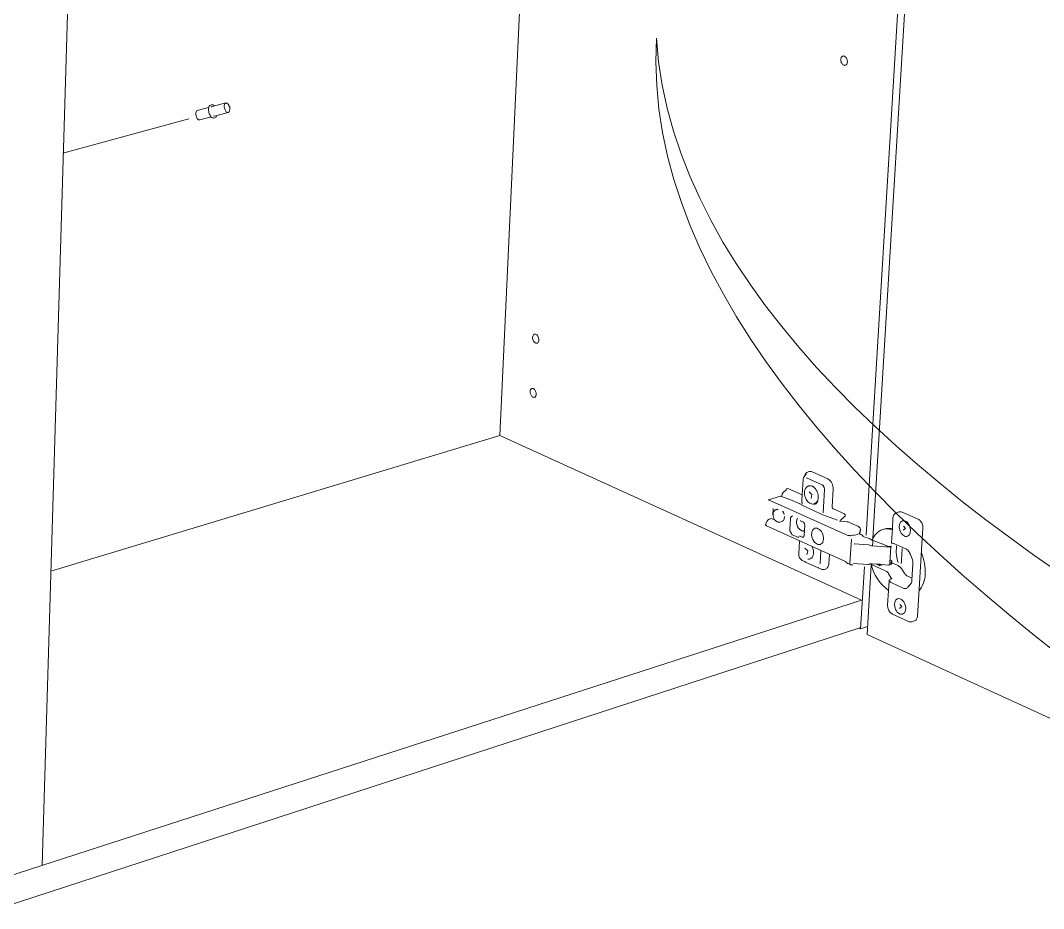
# Model space of a CAD drawing. Header units: metres. Extents: x -6.4 to 35.9, y -8.9 to 6.5.
# Drawn here: x 15.057 to 15.641, y -7.082 to -6.574 of the extents above; entities that cross this region are included whole.
import ezdxf

# ---------------------------------------------------------------- set-up
doc = ezdxf.new("R2010")
doc.units = ezdxf.units.M
doc.header["$MEASUREMENT"] = 0
doc.layers.add('PDF14_Geometry_Num_Penna__7_Num_Penna__7_Num_Penna__7_Num_Penna__7', color=7, linetype='Continuous', lineweight=18)

msp = doc.modelspace()

# ---------------------------------------------------------------- linework, layer by layer
at = {"layer": 'PDF14_Geometry_Num_Penna__7_Num_Penna__7_Num_Penna__7_Num_Penna__7', "color": 7, "linetype": 'Continuous', "lineweight": 18, "flags": 128}
for points in [[(15.54011, -6.86836), (15.57974, -6.21019)], [(15.544, -6.87019), (15.58384, -6.21085)], [(15.06958, -7.05697), (15.09305, -6.26994)], [(15.34807, -6.44226), (15.33097, -6.81137)], [(15.16661, -6.62346), (15.17439, -6.62142)], [(15.1534, -6.63051), (15.08141, -6.65004)], [(15.1596, -6.63112), (15.1661, -6.62942)], [(15.16803, -6.62891), (15.17582, -6.62688)], [(15.0746, -6.8888), (15.33098, -6.81138)], [(15.33098, -6.81137), (15.53755, -6.90538)], [(15.50472, -6.83495), (15.50456, -6.83518), (15.50446, -6.83538), (15.50433, -6.83561), (15.50423, -6.83591), (15.50416, -6.83624), (15.50413, -6.8366), (15.50363, -6.84537)], [(15.50472, -6.83495), (15.50509, -6.83449)], [(15.51633, -6.8422), (15.51633, -6.84193), (15.51629, -6.84163), (15.51622, -6.84136), (15.51616, -6.8411), (15.51606, -6.84087), (15.51596, -6.8406), (15.51584, -6.84041), (15.5157, -6.8402), (15.51554, -6.84001), (15.51537, -6.83984), (15.51517, -6.83971), (15.51498, -6.83959), (15.50601, -6.83561)], [(15.50754, -6.83198), (15.50796, -6.83187), (15.50836, -6.83187), (15.50883, -6.83198), (15.50926, -6.8321)], [(15.49537, -6.84167), (15.49477, -6.84186)], [(15.49537, -6.84167), (15.50363, -6.84537), (15.50343, -6.84861)], [(15.50529, -6.84649), (15.50519, -6.84606), (15.50509, -6.84563), (15.50502, -6.8452), (15.50495, -6.84477), (15.50492, -6.84434), (15.50495, -6.84394), (15.50499, -6.84355), (15.50502, -6.84315), (15.50512, -6.84278), (15.50522, -6.84242), (15.50535, -6.84206), (15.50552, -6.84173), (15.50568, -6.84143), (15.50592, -6.84116), (15.50612, -6.8409), (15.50638, -6.84067), (15.50664, -6.84051), (15.5069, -6.84037), (15.5072, -6.84024), (15.5075, -6.84017), (15.50777, -6.84011), (15.50807, -6.84011), (15.50836, -6.84011), (15.50866, -6.84017), (15.50905, -6.84028), (15.50945, -6.84041), (15.50981, -6.84063), (15.51011, -6.8408), (15.51041, -6.84103), (15.51067, -6.8413), (15.51071, -6.84133), (15.51094, -6.84156), (15.5112, -6.84186), (15.51147, -6.8422), (15.5117, -6.84255), (15.5119, -6.84292), (15.5121, -6.84332), (15.51226, -6.84372), (15.51243, -6.84411), (15.51256, -6.84454), (15.51266, -6.84497), (15.51273, -6.84537), (15.51279, -6.84579), (15.51283, -6.84622), (15.51283, -6.84662), (15.51279, -6.84705), (15.51273, -6.84745), (15.51273, -6.84758)], [(15.49126, -6.84603), (15.49124, -6.84603), (15.49124, -6.84599), (15.4912, -6.84599), (15.49117, -6.84599), (15.49113, -6.84599), (15.49113, -6.84603), (15.4911, -6.84603), (15.49113, -6.84603), (15.4912, -6.84603), (15.48439, -6.84817)], [(15.52373, -6.85978), (15.5154, -6.85661), (15.5034, -6.85122), (15.50314, -6.85082), (15.49653, -6.84785), (15.4912, -6.84602)], [(15.49189, -6.84622), (15.49199, -6.84603), (15.49206, -6.84583), (15.49209, -6.8456), (15.49213, -6.84514)], [(15.49213, -6.84514), (15.49216, -6.84491), (15.49222, -6.84467), (15.49232, -6.84447), (15.49246, -6.84428), (15.49262, -6.84411)], [(15.49457, -6.84216), (15.49457, -6.84239), (15.49262, -6.84411)], [(15.50759, -6.84352), (15.50919, -6.84512), (15.50871, -6.84736)], [(15.51554, -6.85561), (15.51633, -6.8422)], [(15.48439, -6.84817), (15.48717, -6.8494)], [(15.4869, -6.85667), (15.4871, -6.85307)], [(15.48717, -6.8494), (15.49124, -6.85125)], [(15.49124, -6.85125), (15.52962, -6.86848)], [(15.50334, -6.85088), (15.50357, -6.85125), (15.50353, -6.85125)], [(15.50344, -6.84861), (15.50344, -6.84887), (15.50344, -6.84914), (15.50347, -6.8494), (15.50353, -6.84966), (15.50357, -6.84996), (15.50366, -6.85033)], [(15.52142, -6.85334), (15.52816, -6.85634), (15.52757, -6.8565)], [(15.49107, -6.8608), (15.4908, -6.86087), (15.49051, -6.86091), (15.49024, -6.86091), (15.48994, -6.86087), (15.48968, -6.8608), (15.48941, -6.8607), (15.48912, -6.86057), (15.48885, -6.8604), (15.48859, -6.86021), (15.48833, -6.85995), (15.48806, -6.85968), (15.48786, -6.85938), (15.48764, -6.85902), (15.48746, -6.85866), (15.4873, -6.85829), (15.48717, -6.85789), (15.48707, -6.8575), (15.48703, -6.85709), (15.487, -6.85671), (15.487, -6.85631), (15.48703, -6.85591), (15.48713, -6.85554), (15.48724, -6.85519), (15.4874, -6.85485), (15.48759, -6.85455), (15.4878, -6.8543), (15.48806, -6.85406), (15.48829, -6.85389), (15.48852, -6.85376), (15.48878, -6.85366)], [(15.48938, -6.85346), (15.48878, -6.85366)], [(15.48982, -6.85366), (15.48945, -6.85359), (15.48912, -6.85359), (15.48878, -6.85366)], [(15.49107, -6.8608), (15.49202, -6.86051), (15.49236, -6.86038), (15.49266, -6.86015), (15.49292, -6.85985), (15.49312, -6.85949), (15.49332, -6.85909), (15.49342, -6.85862), (15.49348, -6.85809), (15.49348, -6.8576)], [(15.49315, -6.85536), (15.49292, -6.85514), (15.49269, -6.855), (15.49252, -6.85489), (15.49236, -6.85482)], [(15.49332, -6.8565), (15.49312, -6.85597), (15.49292, -6.85545), (15.49266, -6.855)], [(15.49692, -6.85872), (15.49652, -6.86513)], [(15.49735, -6.85779), (15.49718, -6.85792), (15.49705, -6.85815), (15.49695, -6.85843), (15.49692, -6.85872)], [(15.49804, -6.8573), (15.49735, -6.8578)], [(15.52816, -6.85634), (15.5281, -6.85747), (15.52568, -6.85957)], [(15.55908, -6.855), (15.55944, -6.85491), (15.55984, -6.85491), (15.56024, -6.855), (15.56063, -6.85512), (15.56979, -6.85919)], [(15.56979, -6.85919), (15.57019, -6.85938), (15.57055, -6.85969), (15.57095, -6.86002), (15.57128, -6.8604), (15.57161, -6.86084), (15.57187, -6.86133), (15.57211, -6.86182), (15.57231, -6.86235), (15.57248, -6.86292), (15.57254, -6.86348), (15.5726, -6.86402), (15.5726, -6.86454), (15.57204, -6.8734)], [(15.52836, -6.88339), (15.48316, -6.86299)], [(15.50291, -6.86025), (15.50281, -6.86017), (15.50271, -6.86008), (15.50261, -6.85997)], [(15.50406, -6.86078), (15.50291, -6.86025)], [(15.50406, -6.86078), (15.50429, -6.86093), (15.50453, -6.86114), (15.50472, -6.86139), (15.50489, -6.86174), (15.50502, -6.86205), (15.50509, -6.86243), (15.50509, -6.86275), (15.50495, -6.86269), (15.50492, -6.86263)], [(15.50509, -6.86275), (15.50476, -6.86848), (15.50462, -6.86837), (15.50459, -6.86831)], [(15.52562, -6.86038), (15.52566, -6.86021), (15.52566, -6.86004), (15.52568, -6.85958)], [(15.52592, -6.8604), (15.52932, -6.86063), (15.52932, -6.86067)], [(15.55038, -6.86487), (15.54959, -6.8651), (15.55032, -6.86491), (15.55108, -6.86477), (15.55187, -6.86474), (15.55266, -6.86474), (15.55346, -6.8648), (15.55425, -6.86494), (15.55508, -6.86518)], [(15.55038, -6.86487), (15.55111, -6.86468), (15.55187, -6.86453), (15.55266, -6.86447), (15.55346, -6.86447), (15.55429, -6.86457), (15.55511, -6.86471)], [(15.55512, -6.86471), (15.55461, -6.87261)], [(15.56136, -6.86547), (15.56271, -6.86449), (15.56151, -6.86321)], [(15.49653, -6.86513), (15.49656, -6.86543), (15.49659, -6.86576), (15.49673, -6.8661), (15.49685, -6.86639)], [(15.49686, -6.86639), (15.49745, -6.86745)], [(15.49745, -6.86746), (15.49762, -6.86769), (15.49778, -6.86788), (15.49798, -6.86805), (15.49818, -6.86818)], [(15.49818, -6.86818), (15.50092, -6.86941)], [(15.50092, -6.8694), (15.50116, -6.86947), (15.50139, -6.86947), (15.50158, -6.8694), (15.50178, -6.86926)], [(15.50241, -6.8689), (15.50353, -6.86943)], [(15.50353, -6.86943), (15.5038, -6.86953), (15.50403, -6.8695), (15.50426, -6.86943), (15.50446, -6.86926), (15.50459, -6.86907), (15.50469, -6.86877), (15.50476, -6.86847)], [(15.52962, -6.86848), (15.52982, -6.86854), (15.53002, -6.86854)], [(15.53111, -6.86864), (15.53084, -6.86854), (15.53054, -6.86848), (15.53028, -6.86848), (15.53001, -6.86854)], [(15.53091, -6.88448), (15.53174, -6.87056)], [(15.53302, -6.86805), (15.53111, -6.86864)], [(15.53556, -6.86766), (15.53293, -6.86851)], [(15.5368, -6.86778), (15.53656, -6.86772), (15.53633, -6.86761)], [(15.53835, -6.86911), (15.53831, -6.86894), (15.53828, -6.86881), (15.53825, -6.86867), (15.53815, -6.86857), (15.53802, -6.86841), (15.53786, -6.86825), (15.53762, -6.86811), (15.53739, -6.86801), (15.53713, -6.86788), (15.53686, -6.86778), (15.53683, -6.86778), (15.5368, -6.86778)], [(15.54274, -6.8707), (15.54251, -6.87053), (15.54221, -6.87038), (15.54195, -6.8703), (15.53831, -6.86917)], [(15.54274, -6.8707), (15.54324, -6.87102), (15.54347, -6.87119), (15.54377, -6.87132), (15.54404, -6.87145)], [(15.54371, -6.87132), (15.54387, -6.87096), (15.54404, -6.87062)], [(15.5052, -6.87569), (15.5068, -6.87729), (15.50632, -6.87953)], [(15.54168, -6.87377), (15.53339, -6.8732)], [(15.5438, -6.87439), (15.54324, -6.87433), (15.54268, -6.8742), (15.54215, -6.874), (15.54168, -6.87377)], [(15.5438, -6.87439), (15.54384, -6.874), (15.54387, -6.87357), (15.54391, -6.87317), (15.54394, -6.87273), (15.54394, -6.87238), (15.54397, -6.87204), (15.544, -6.87178), (15.544, -6.87158)], [(15.55369, -6.87483), (15.55366, -6.87496), (15.55366, -6.87509), (15.5438, -6.87439)], [(15.55058, -6.87386), (15.54418, -6.87142)], [(15.55061, -6.87386), (15.55213, -6.87452)], [(15.55197, -6.87416), (15.55197, -6.87432), (15.55204, -6.87446), (15.55213, -6.87452)], [(15.55419, -6.87469), (15.55382, -6.87479), (15.55346, -6.87482), (15.55309, -6.87482), (15.55276, -6.87475), (15.55243, -6.87466), (15.55213, -6.87452)], [(15.55366, -6.87509), (15.55386, -6.87509), (15.55406, -6.87505), (15.55419, -6.87498), (15.55422, -6.87492)], [(15.55369, -6.88388), (15.55422, -6.87492)], [(15.55617, -6.87314), (15.55574, -6.87301), (15.55534, -6.8729), (15.55495, -6.8729), (15.55475, -6.8728), (15.55465, -6.87271), (15.55461, -6.87261)], [(15.55635, -6.87319), (15.56315, -6.87631), (15.56357, -6.87661), (15.56394, -6.87697), (15.56434, -6.8774), (15.56467, -6.87786), (15.56496, -6.8784), (15.5652, -6.87893)], [(15.55744, -6.87446), (15.55728, -6.87851)], [(15.57204, -6.8734), (15.57065, -6.89595)], [(15.51381, -6.88477), (15.51428, -6.87704)], [(15.51696, -6.88772), (15.51732, -6.88755), (15.51769, -6.88732), (15.51798, -6.88702), (15.51824, -6.88666), (15.51848, -6.88623), (15.51864, -6.88573), (15.51875, -6.8852), (15.51881, -6.88465), (15.51914, -6.87922)], [(15.55489, -6.88349), (15.55485, -6.88332), (15.55475, -6.88316), (15.55459, -6.88299), (15.55439, -6.88283), (15.55409, -6.88269), (15.55376, -6.88257), (15.55363, -6.88465)], [(15.5652, -6.87892), (15.56642, -6.88187), (15.56662, -6.88243), (15.56675, -6.88299), (15.56685, -6.88358), (15.56691, -6.88414), (15.56691, -6.88471)], [(15.50495, -6.88332), (15.50506, -6.88339), (15.50532, -6.88359), (15.50559, -6.88371), (15.50555, -6.88364), (15.50552, -6.88359)], [(15.51451, -6.88775), (15.50558, -6.88371)], [(15.51451, -6.88775), (15.51477, -6.88789), (15.51507, -6.88795), (15.51534, -6.88802), (15.5157, -6.88802), (15.51603, -6.88799), (15.51636, -6.88791), (15.51696, -6.88772)], [(15.52867, -6.88369), (15.52863, -6.88361), (15.52856, -6.88355), (15.5285, -6.88349), (15.52846, -6.88345), (15.5284, -6.88342), (15.52836, -6.88342), (15.52836, -6.88339)], [(15.52979, -6.88454), (15.52959, -6.88443), (15.52939, -6.88435), (15.52919, -6.88418), (15.52903, -6.88405), (15.52883, -6.88384), (15.52866, -6.88369)], [(15.53124, -6.8852), (15.52979, -6.88454)], [(15.53124, -6.8852), (15.53121, -6.8852), (15.53121, -6.88517), (15.53117, -6.88517), (15.53104, -6.88505), (15.53098, -6.88488), (15.53091, -6.88471), (15.53091, -6.88448)], [(15.53127, -6.88524), (15.53137, -6.88527), (15.53144, -6.88527), (15.53154, -6.8853), (15.5316, -6.8853), (15.5317, -6.8853), (15.53177, -6.8853), (15.53177, -6.88527), (15.5318, -6.88524), (15.5318, -6.88513)], [(15.53227, -6.88537), (15.5322, -6.88537), (15.5321, -6.88534), (15.53204, -6.88534), (15.53193, -6.8853), (15.53187, -6.8853), (15.53177, -6.8853)], [(15.5318, -6.88513), (15.532, -6.88517), (15.53217, -6.8852), (15.5322, -6.88527), (15.5322, -6.88534), (15.53227, -6.88536)], [(15.537, -6.92184), (15.53913, -6.88641)], [(15.54066, -6.92504), (15.54308, -6.88543)], [(15.55108, -6.88861), (15.54314, -6.88504), (15.54321, -6.88501), (15.54324, -6.88494), (15.54331, -6.88488), (15.54338, -6.88484), (15.54344, -6.88477), (15.54351, -6.88471)], [(15.54598, -6.88488), (15.54797, -6.88577)], [(15.54989, -6.88513), (15.54797, -6.88577), (15.54787, -6.8853), (15.54777, -6.88484)], [(15.54777, -6.88484), (15.54793, -6.8849), (15.54807, -6.88497), (15.5482, -6.885), (15.54833, -6.88504), (15.54846, -6.88504), (15.54863, -6.88507), (15.55306, -6.88537)], [(15.55369, -6.88388), (15.55366, -6.88418), (15.55366, -6.88443), (15.55363, -6.88467), (15.55363, -6.88481), (15.55363, -6.88488), (15.55363, -6.88484), (15.55366, -6.88475), (15.55366, -6.88477)], [(15.55366, -6.88425), (15.55363, -6.88465)], [(15.55481, -6.88448), (15.55488, -6.88349), (15.55481, -6.88364), (15.55472, -6.88378), (15.55455, -6.88394), (15.55432, -6.88405), (15.55402, -6.88418), (15.55366, -6.88425)], [(15.55366, -6.88475), (15.55366, -6.88424)], [(15.55481, -6.88448), (15.55478, -6.88465), (15.55465, -6.88478), (15.55448, -6.8849), (15.55425, -6.88504), (15.55398, -6.88513), (15.55366, -6.88524)], [(15.5606, -6.88772), (15.5603, -6.88729), (15.55997, -6.88689), (15.55961, -6.88653), (15.55925, -6.8862), (15.55885, -6.88596), (15.55845, -6.88574), (15.55491, -6.88417)], [(15.56229, -6.89037), (15.5606, -6.88772)], [(15.56691, -6.88471), (15.56632, -6.89403), (15.56625, -6.89456), (15.56616, -6.89505), (15.56599, -6.89552), (15.56576, -6.89595), (15.56553, -6.89628)], [(15.553, -6.89039), (15.55266, -6.8899), (15.5523, -6.8895), (15.55191, -6.88915), (15.55151, -6.88885), (15.55108, -6.88861)], [(15.55468, -6.89302), (15.553, -6.89039)], [(15.55402, -6.89344), (15.55481, -6.89321), (15.55475, -6.8931), (15.55468, -6.89302)], [(15.56374, -6.89169), (15.56345, -6.89152), (15.56311, -6.89128), (15.56281, -6.89103), (15.56255, -6.89068), (15.56228, -6.89037)], [(15.56606, -6.89274), (15.56374, -6.89169)], [(15.55359, -6.89473), (15.55342, -6.89462), (15.55333, -6.89453), (15.55329, -6.8944)], [(15.55478, -6.89558), (15.55439, -6.89535), (15.55399, -6.89509), (15.55359, -6.89473)], [(15.56133, -6.89853), (15.55478, -6.89558)], [(15.56133, -6.89853), (15.56175, -6.8987), (15.56219, -6.89876), (15.56262, -6.89876), (15.56301, -6.8987), (15.56338, -6.89853), (15.56371, -6.89833), (15.56404, -6.89804), (15.56553, -6.89629)], [(15.57065, -6.89595), (15.56949, -6.91451)], [(15.53755, -6.90538), (14.78527, -7.14905)], [(15.55915, -6.91013), (15.5605, -6.90915), (15.5593, -6.90787)], [(15.56427, -6.91758), (15.56434, -6.91764), (15.56467, -6.91774), (15.56496, -6.91782), (15.56529, -6.91788), (15.56563, -6.91788), (15.56596, -6.91782), (15.56626, -6.91774), (15.56781, -6.91724)], [(15.56949, -6.9145), (15.56943, -6.915), (15.56933, -6.91546), (15.56917, -6.91589), (15.56896, -6.91625), (15.56874, -6.91659), (15.56847, -6.91688), (15.56814, -6.91708), (15.56781, -6.91725)], [(15.5366, -6.92118), (14.78507, -7.16623)], [(15.53597, -6.92142), (15.53696, -6.92184)], [(15.53696, -6.92184), (15.54096, -6.92055)], [(16.02659, -7.14762), (15.54067, -6.92504)]]:
    msp.add_lwpolyline(points, dxfattribs=at)
for points in [[(15.52566, -6.5965), (15.52566, -6.59696), (15.52572, -6.59742), (15.52582, -6.59789), (15.52598, -6.59832), (15.52621, -6.59871), (15.52648, -6.59907), (15.52674, -6.59941), (15.52708, -6.59964), (15.52741, -6.5998), (15.52774, -6.59991), (15.52806, -6.59994), (15.52836, -6.59987), (15.52867, -6.59971), (15.52889, -6.59951), (15.52913, -6.59921), (15.52928, -6.59884), (15.52939, -6.59845), (15.52945, -6.59802), (15.52945, -6.59756), (15.52939, -6.5971), (15.52926, -6.59663), (15.52909, -6.5962), (15.52889, -6.5958), (15.52862, -6.59545), (15.52833, -6.59511), (15.52803, -6.59487), (15.5277, -6.59471), (15.52738, -6.59461), (15.52704, -6.59458), (15.52671, -6.59464), (15.52645, -6.59481), (15.52619, -6.59505), (15.52598, -6.59531), (15.52582, -6.59567), (15.52568, -6.59606)], [(15.34824, -6.78625), (15.34824, -6.78671), (15.3483, -6.78714), (15.3484, -6.78757), (15.34857, -6.788), (15.34877, -6.7884), (15.34903, -6.78877), (15.3493, -6.78906), (15.3496, -6.78929), (15.34989, -6.78946), (15.35019, -6.78956), (15.35049, -6.78959), (15.35079, -6.78956), (15.35105, -6.78942), (15.35128, -6.78923), (15.35147, -6.78896), (15.35161, -6.78863), (15.3517, -6.78826), (15.35178, -6.78783), (15.35174, -6.7874), (15.3517, -6.78698), (15.35157, -6.78655), (15.35141, -6.78612), (15.35121, -6.78572), (15.35097, -6.78536), (15.35072, -6.78505), (15.35042, -6.78482), (15.35013, -6.78463), (15.34979, -6.78453), (15.34949, -6.78453), (15.34923, -6.78456), (15.34896, -6.7847), (15.34873, -6.7849), (15.34854, -6.78517), (15.34837, -6.78548), (15.3483, -6.78586)], [(15.4912, -6.84603), (15.49124, -6.84603)], [(15.49478, -6.84186), (15.49467, -6.8419), (15.49461, -6.84203)], [(15.5036, -6.8459), (15.50353, -6.84596), (15.5035, -6.84606)], [(15.48429, -6.84815), (15.48433, -6.84815)], [(15.48717, -6.84929), (15.48717, -6.84934), (15.4872, -6.84934), (15.48723, -6.84937), (15.4873, -6.8494)], [(15.48734, -6.84943), (15.48727, -6.8494)], [(15.49143, -6.85125), (15.49133, -6.85122)], [(15.49653, -6.84785), (15.49656, -6.84785)], [(15.50314, -6.85082), (15.5032, -6.85082)], [(15.50327, -6.85082), (15.5033, -6.85086)], [(15.5034, -6.85122), (15.50347, -6.85122)], [(15.48598, -6.85879), (15.486, -6.85879)], [(15.5154, -6.85661), (15.51544, -6.85661)], [(15.53022, -6.86087), (15.53025, -6.86087)], [(15.50211, -6.86897), (15.50218, -6.8689), (15.50228, -6.8689)], [(15.53617, -6.86739), (15.53613, -6.86741)], [(15.53349, -6.87314), (15.53342, -6.87318)], [(15.55459, -6.87459), (15.55419, -6.87469), (15.55439, -6.87462)], [(15.55422, -6.87492), (15.55422, -6.87479)], [(15.5652, -6.87892), (15.56506, -6.87899), (15.565, -6.87905)], [(15.51289, -6.88692), (15.51283, -6.88689), (15.51276, -6.88685), (15.51269, -6.88685), (15.51266, -6.88683)], [(15.51445, -6.88759), (15.51445, -6.88768)], [(15.53286, -6.88448), (15.5329, -6.88448), (15.53296, -6.88448), (15.53299, -6.88448), (15.53303, -6.88448), (15.53306, -6.88448)], [(15.55339, -6.88527), (15.55326, -6.88535), (15.55316, -6.88537), (15.55309, -6.88537)], [(15.55366, -6.88524), (15.55359, -6.88524), (15.55356, -6.88527), (15.55353, -6.88527), (15.55349, -6.88527), (15.55343, -6.88527)]]:
    msp.add_lwpolyline(points, close=True, dxfattribs=at)
for points in [[(15.15895, -6.63104, -0.105034), (15.15818, -6.63026, -0.158752), (15.15735, -6.62706, -0.112083), (15.15765, -6.62607, -0.218593), (15.15817, -6.62568), (15.16467, -6.62398)], [(15.16634, -6.62248), (15.1657, -6.62265, 0.185779), (15.16499, -6.62319, 0.112874), (15.16458, -6.62453, 0.084873), (15.16481, -6.62684, 0.081707), (15.16575, -6.62898, 0.121312), (15.16676, -6.62994)], [(15.17387, -6.62182, 0.119627), (15.17357, -6.62279, 0.162854), (15.17442, -6.62607, 0.117167), (15.17517, -6.62678, 0.414127), (15.17634, -6.62646, 0.10051), (15.17658, -6.62577, 0.118447), (15.17681, -6.62502, 0.084302), (15.17668, -6.62373)], [(15.16932, -6.62856, -0.075717), (15.169, -6.62934, -0.197789), (15.16829, -6.62989), (15.16764, -6.63005)], [(15.50754, -6.83198), (15.50697, -6.83214, 0.273504), (15.50509, -6.83449), (15.50595, -6.83343)], [(15.52142, -6.85334), (15.52123, -6.8532), (15.52106, -6.853), (15.52092, -6.85281), (15.52079, -6.85254), (15.52076, -6.85228), (15.52072, -6.85198), (15.52133, -6.84206, 0.287581), (15.51822, -6.83611), (15.50925, -6.8321)], [(15.4828, -6.86223), (15.48277, -6.8622), (15.48274, -6.86216), (15.48274, -6.86226), (15.48274, -6.86235), (15.48277, -6.86252), (15.48284, -6.86263), (15.48287, -6.86275), (15.48297, -6.86282), (15.48304, -6.86292), (15.48317, -6.86298), (15.483, -6.86286), (15.4829, -6.86269), (15.48284, -6.86249), (15.4828, -6.86222, -0.269612), (15.48479, -6.85916), (15.48486, -6.85916), (15.48488, -6.85916), (15.48605, -6.85879), (15.48813, -6.85972)], [(15.50476, -6.86587), (15.50446, -6.86593), (15.50419, -6.86596), (15.50393, -6.86596), (15.5037, -6.86593), (15.50343, -6.86587), (15.50314, -6.86574, -0.393384), (15.50102, -6.85855)], [(15.55512, -6.86471), (15.55548, -6.85855, -0.300445), (15.55753, -6.85548), (15.55908, -6.85499)], [(15.53686, -6.86778), (15.53673, -6.86775), (15.53653, -6.86769), (15.53636, -6.86758), (15.5362, -6.86752), (15.53617, -6.86739), (15.53673, -6.86642), (15.5368, -6.86566), (15.53689, -6.8654), (15.53696, -6.86513, 0.27808), (15.53488, -6.86293), (15.53485, -6.86293), (15.53478, -6.86293), (15.53022, -6.86087), (15.52995, -6.86078), (15.52965, -6.8607), (15.52932, -6.86067), (15.52592, -6.8604), (15.52559, -6.86037), (15.52529, -6.86031), (15.52489, -6.86031), (15.52502, -6.86025), (15.52506, -6.86025), (15.52509, -6.86025), (15.52526, -6.86028), (15.52539, -6.86031), (15.52555, -6.86034), (15.52575, -6.86037), (15.52592, -6.8604)], [(15.50495, -6.88332), (15.50366, -6.88276, -0.293161), (15.50169, -6.87912), (15.50211, -6.87155)], [(15.57039, -6.90008, 0.161394), (15.5739, -6.89056, 0.112173), (15.57171, -6.87846)], [(15.53286, -6.88448), (15.54103, -6.88505, 0.13905), (15.54182, -6.88494), (15.54232, -6.88481), (15.54245, -6.88478), (15.54258, -6.88475), (15.54272, -6.88471), (15.54288, -6.88467), (15.54304, -6.88467), (15.54321, -6.88467), (15.54708, -6.88495), (15.54731, -6.88497), (15.54757, -6.8849), (15.54777, -6.88484)], [(15.54314, -6.88504), (15.54311, -6.88488), (15.54308, -6.88467, 0.193904), (15.55296, -6.89985), (15.5533, -6.89439), (15.5533, -6.89436), (15.5533, -6.89433), (15.5533, -6.8943), (15.5533, -6.89427), (15.55333, -6.89427), (15.55333, -6.89423), (15.55333, -6.8942), (15.55333, -6.89416), (15.55333, -6.89413), (15.55336, -6.89413), (15.55336, -6.8941), (15.55336, -6.89406), (15.55339, -6.89404), (15.55339, -6.894), (15.55342, -6.89397), (15.55342, -6.89393), (15.55346, -6.8939), (15.55346, -6.89386), (15.55349, -6.89386), (15.55349, -6.89384), (15.55353, -6.8938), (15.55353, -6.89377), (15.55356, -6.89377), (15.55356, -6.89374), (15.55359, -6.89374), (15.55359, -6.8937), (15.55363, -6.8937), (15.55363, -6.89367), (15.55366, -6.89367), (15.55369, -6.89363), (15.55372, -6.8936), (15.55376, -6.8936), (15.55376, -6.89357), (15.55378, -6.89357), (15.55383, -6.89353), (15.55386, -6.89353), (15.55386, -6.89351), (15.55389, -6.89351), (15.55392, -6.89351), (15.55396, -6.89346), (15.55398, -6.89346), (15.55402, -6.89346), (15.55402, -6.89344)], [(15.55296, -6.89985), (15.55243, -6.90838, 0.297747), (15.55514, -6.91344), (15.56427, -6.91758)]]:
    msp.add_lwpolyline(points, format="xyb", dxfattribs=at)
at = {"layer": 'PDF14_Geometry_Num_Penna__7_Num_Penna__7_Num_Penna__7_Num_Penna__7', "color": 7, "linetype": 'Continuous', "lineweight": 18}
for centre, radius, start, end in [((15.17464, -6.62359), 0.00185, 34.53531, 58.83406), ((15.51045, -6.84853), 0.00209, 259.76379, 7.11884), ((15.55342, -6.87499), 0.01061, 111.1722, 159.13256), ((13.90345, -6.78257), 1.65992, 356.47612, 356.7741)]:
    msp.add_arc(centre, radius, start, end, dxfattribs=at)
for centre, major_axis, ratio in [((15.35147, -6.75607), (-0.00075, 0.00249), 0.646855), ((15.51239, -6.86898), (-0.00152, 0.0046), 0.655164), ((15.56229, -6.86458), (-0.00147, 0.00438), 0.660924), ((15.55955, -6.909), (-0.00145, 0.00437), 0.662724)]:
    msp.add_ellipse(centre, major_axis=major_axis, ratio=ratio, dxfattribs=at)
for centre, major_axis, ratio, start_param, end_param in [((15.50891, -6.84553), (-0.00167, 0.00492), 0.719408, 1.524386, 4.056913), ((15.50666, -6.87724), (-0.00144, 0.0047), 0.660688, 2.739751, 5.072474)]:
    msp.add_ellipse(centre, major_axis=major_axis, ratio=ratio, start_param=start_param, end_param=end_param, dxfattribs=at)
for points in [[(15.42038, -6.58442), (15.40417, -6.87387), (15.97202, -7.14081), (16.10622, -7.19977)], [(16.13479, -7.12029), (16.01147, -7.07905), (15.43912, -6.87248), (15.42038, -6.58442)], [(15.16661, -6.62346), (15.16684, -6.62346), (15.16587, -6.62384), (15.16608, -6.62384)], [(15.16723, -6.6226), (15.16754, -6.6226), (15.16602, -6.62248), (15.16634, -6.62248)], [(15.16789, -6.62313), (15.16817, -6.62313), (15.16694, -6.6226), (15.16723, -6.6226)], [(15.17439, -6.62141), (15.17462, -6.62141), (15.17364, -6.62183), (15.17387, -6.62183)], [(15.17504, -6.62152), (15.17526, -6.62152), (15.17416, -6.62141), (15.17439, -6.62141)], [(15.17565, -6.62203), (15.17591, -6.62203), (15.17476, -6.62152), (15.17504, -6.62152)], [(15.17668, -6.62373), (15.17658, -6.62331), (15.17572, -6.62254), (15.17616, -6.62254)], [(15.15895, -6.63104), (15.15917, -6.63104), (15.15937, -6.63112), (15.1596, -6.63112)], [(15.16676, -6.62994), (15.16706, -6.62994), (15.16733, -6.63005), (15.16764, -6.63005)], [(15.16738, -6.62883), (15.1676, -6.62883), (15.1678, -6.62892), (15.16803, -6.62892)], [(15.55728, -6.87851), (15.55728, -6.87851), (15.55812, -6.88333), (15.55837, -6.884)]]:
    msp.add_open_spline(points, degree=3, dxfattribs=at)

doc.saveas('drawing.dxf')
